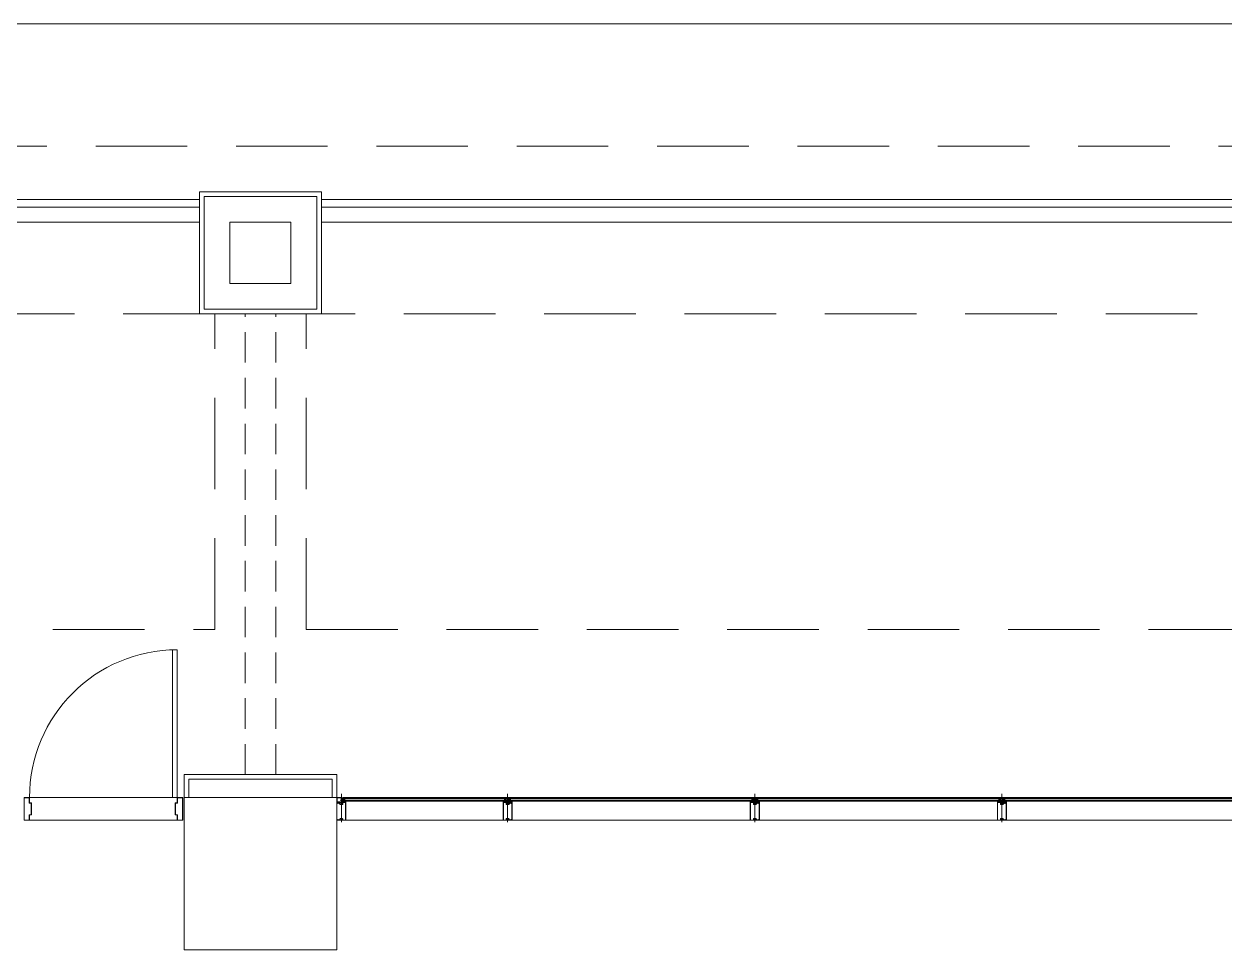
# Model space of a CAD drawing. Header units: millimetres. Extents: x 43806 to 399860, y -65551 to 59129.
# Drawn here: x 71920 to 79786, y 52945 to 59015 of the extents above; entities that cross this region are included whole.
import ezdxf

# ---------------------------------------------------------------- set-up
doc = ezdxf.new("R2010")
doc.units = ezdxf.units.MM
doc.header["$LTSCALE"] = 400
doc.header["$MEASUREMENT"] = 0
doc.linetypes.add('HID', pattern=[2.3, 1.5, -0.8])
doc.linetypes.add('광-XR-PLAN$0$HIDDEN', pattern=[0.375, 0.25, -0.125])
doc.layers.add('A', color=8, linetype='CONTINUOUS', lineweight=0)

msp = doc.modelspace()

# ---------------------------------------------------------------- linework, layer by layer
at = {"layer": 'A', "ltscale": 2}
for p, q in [((81963.3, 59014.6), (48470.1, 59014.6)), ((73070.1, 57714.6), (65770.1, 57714.6)), ((73270.1, 57314.6), (73270.1, 57714.6)), ((73270.1, 57714.6), (73670.1, 57714.6)), ((73670.1, 57714.6), (73670.1, 57314.6)), ((81170.1, 57714.6), (73870.1, 57714.6)), ((73670.1, 57314.6), (73270.1, 57314.6)), ((72970.1, 53944.6), (73970.1, 53944.6)), ((72970.1, 52944.6), (72970.1, 53944.6)), ((73970.1, 53944.6), (73970.1, 52944.6)), ((73970.1, 52944.6), (72970.1, 52944.6))]:
    msp.add_line(p, q, dxfattribs=at)
at = {"layer": 'A', "linetype": 'HID'}
for p, q in [((48470.1, 58214.6), (81961, 58214.6)), ((49570.1, 57114.6), (81835.7, 57114.6)), ((73170.1, 55044.6), (73170.1, 57114.6)), ((73770.1, 55044.6), (73770.1, 57114.6)), ((65670.1, 55044.6), (73170.1, 55044.6)), ((73770.1, 55044.6), (81270.1, 55044.6))]:
    msp.add_line(p, q, dxfattribs=at)
at = {"layer": 'A'}
for p, q in [((73070.1, 57114.6), (73070.1, 57914.6)), ((73070.1, 57914.6), (73870.1, 57914.6)), ((73870.1, 57914.6), (73870.1, 57114.6)), ((73070.1, 57864.6), (65770.1, 57864.6)), ((73070.1, 57814.6), (65770.1, 57814.6)), ((73100.1, 57144.6), (73100.1, 57884.6)), ((73100.1, 57884.6), (73840.1, 57884.6)), ((73840.1, 57884.6), (73840.1, 57144.6)), ((81170.1, 57864.6), (73870.1, 57864.6)), ((81170.1, 57814.6), (73870.1, 57814.6)), ((73870.1, 57114.6), (73070.1, 57114.6)), ((73840.1, 57144.6), (73100.1, 57144.6)), ((72894.1, 53944.6), (72894.1, 54912.6)), ((72894.1, 54912.6), (72924.1, 54912.6)), ((72924.1, 54912.6), (72924.1, 53944.6)), ((72970.1, 53944.6), (72970.1, 54094.6)), ((72970.1, 54094.6), (73970.1, 54094.6)), ((73000.1, 53944.6), (73000.1, 54064.6)), ((73000.1, 54064.6), (73940.1, 54064.6)), ((73940.1, 54064.6), (73940.1, 53944.6)), ((73970.1, 54094.6), (73970.1, 53944.6)), ((74000.1, 53783.4), (74000.1, 53969)), ((75090.1, 53783.4), (75090.1, 53969)), ((76710.1, 53783.4), (76710.1, 53969)), ((78330.1, 53783.4), (78330.1, 53969)), ((71956.1, 53944.6), (71920.1, 53944.6)), ((71920.1, 53944.6), (71920.1, 53794.6)), ((71954.1, 53942.6), (71922.1, 53942.6)), ((71922.1, 53942.6), (71922.1, 53796.6)), ((71954.1, 53907.6), (71954.1, 53942.6)), ((71968.1, 53907.6), (71954.1, 53907.6)), ((71956.1, 53944.6), (72894.1, 53944.6)), ((71956.1, 53909.6), (71956.1, 53944.6)), ((71970.1, 53909.6), (71956.1, 53909.6)), ((71968.1, 53831.6), (71968.1, 53907.6)), ((71970.1, 53829.6), (71970.1, 53909.6)), ((72924.1, 53944.6), (72894.1, 53944.6)), ((72910.1, 53829.6), (72910.1, 53909.6)), ((72910.1, 53909.6), (72924.1, 53909.6)), ((72912.1, 53831.6), (72912.1, 53907.6)), ((72912.1, 53907.6), (72926.1, 53907.6)), ((72924.1, 53909.6), (72924.1, 53944.6)), ((72924.1, 53944.6), (72960.1, 53944.6)), ((72926.1, 53907.6), (72926.1, 53942.6)), ((72926.1, 53942.6), (72958.1, 53942.6)), ((72958.1, 53942.6), (72958.1, 53796.6)), ((72960.1, 53944.6), (72960.1, 53794.6)), ((74003.6, 53944.6), (73970.1, 53944.6)), ((73970.1, 53944.6), (73970.1, 53913.6)), ((73970.1, 53908.1), (73970.1, 53913.6)), ((73970.1, 53913.6), (73996.6, 53913.6)), ((73970.1, 53913.6), (73991.1, 53913.6)), ((73972.1, 53908.1), (73970.1, 53908.1)), ((73970.1, 53796.6), (73970.1, 53908.1)), ((73970.1, 53908.1), (73977.6, 53908.1)), ((73971.6, 53906.6), (73971.6, 53798.1)), ((74001.6, 53942.6), (73972.1, 53942.6)), ((73972.1, 53942.6), (73972.1, 53915.6)), ((73972.1, 53915.6), (73991.1, 53915.6)), ((73972.1, 53910.6), (73972.1, 53908.1)), ((73977.2, 53907.1), (73972.1, 53907.1)), ((73976.6, 53911.6), (73973.1, 53911.6)), ((73979.1, 53905.1), (73977.2, 53907.1)), ((73977.6, 53908.1), (73977.6, 53910.6)), ((73979.1, 53906.6), (73977.6, 53908.1)), ((73977.6, 53908.1), (73979.1, 53906.6)), ((73980.6, 53908.1), (73979.1, 53906.6)), ((73979.1, 53906.6), (73980.6, 53908.1)), ((73980.8, 53906.9), (73979.1, 53905.1)), ((73980.6, 53910.6), (73980.6, 53908.1)), ((73980.6, 53908.1), (73990.6, 53904.4)), ((73989.6, 53903.7), (73980.8, 53906.9)), ((73990.1, 53911.6), (73981.6, 53911.6)), ((73989.6, 53902), (73989.6, 53903.7)), ((73990.6, 53904.4), (73990.6, 53902)), ((73991.1, 53913.6), (73991.1, 53915.6)), ((73991.1, 53900.1), (73991.1, 53910.6)), ((73995.8, 53899.1), (73992.1, 53899.1)), ((74006.8, 53911.6), (73993.3, 53911.6)), ((73993.3, 53911.6), (73993.3, 53901.1)), ((73993.3, 53901.1), (73995.8, 53901.1)), ((73994.8, 53924.9), (73996.8, 53925.9)), ((73996.8, 53923.9), (73994.8, 53924.9)), ((73995.8, 53901.1), (73995.8, 53899.1)), ((74003.6, 53925.9), (73996.8, 53925.9)), ((74003.6, 53923.9), (73996.8, 53923.9)), ((73998.6, 53915.6), (73998.6, 53937.1)), ((74001.6, 53920.4), (74001.6, 53942.6)), ((74001.6, 53937.1), (74001.6, 53915.6)), ((74001.6, 53920.4), (74001.6, 53920.4)), ((74003.6, 53920.4), (74001.6, 53920.4)), ((74003.6, 53920.6), (74003.6, 53944.6)), ((74003.6, 53939.6), (74010.6, 53920.4)), ((74003.6, 53920.6), (74010.6, 53939.6)), ((74003.6, 53920.4), (74003.6, 53939.6)), ((74003.6, 53939.6), (74010.6, 53939.6)), ((74003.6, 53926.7), (74003.6, 53923.2)), ((74010.6, 53920.4), (74003.6, 53920.4)), ((74003.6, 53913.6), (74030.1, 53913.6)), ((74003.9, 53925.1), (74003.8, 53925.1)), ((74003.8, 53925.1), (74003.8, 53925)), ((74003.8, 53925), (74003.8, 53925)), ((74003.8, 53925), (74003.8, 53925)), ((74003.8, 53925), (74003.8, 53925)), ((74003.8, 53925), (74003.8, 53924.9)), ((74003.8, 53924.9), (74003.8, 53924.9)), ((74003.8, 53924.9), (74003.8, 53924.9)), ((74003.8, 53924.9), (74003.8, 53924.8)), ((74003.8, 53924.8), (74003.8, 53924.8)), ((74003.8, 53924.8), (74003.8, 53924.8)), ((74003.8, 53924.8), (74003.9, 53924.8)), ((74004, 53925.2), (74003.9, 53925.2)), ((74003.9, 53925.2), (74003.9, 53925.2)), ((74003.9, 53925.2), (74003.9, 53925.1)), ((74003.9, 53925.1), (74003.9, 53925.1)), ((74003.9, 53925.1), (74003.9, 53925.1)), ((74003.9, 53925.1), (74003.9, 53925.1)), ((74003.9, 53925.1), (74003.9, 53925.1)), ((74003.9, 53925.1), (74003.9, 53925.1)), ((74003.9, 53924.8), (74003.9, 53924.7)), ((74003.9, 53924.7), (74003.9, 53924.7)), ((74003.9, 53924.7), (74003.9, 53924.7)), ((74003.9, 53924.7), (74003.9, 53924.7)), ((74003.9, 53924.7), (74003.9, 53924.7)), ((74003.9, 53924.7), (74003.9, 53924.7)), ((74003.9, 53924.7), (74003.9, 53924.7)), ((74003.9, 53924.7), (74004, 53924.7)), ((74004.1, 53925.2), (74004, 53925.2)), ((74004, 53925.2), (74004, 53925.2)), ((74004, 53925.2), (74004, 53925.2)), ((74004, 53925.2), (74004, 53925.2)), ((74004, 53925.2), (74004, 53925.2)), ((74004, 53925.2), (74004, 53925.2)), ((74004, 53925.2), (74004, 53925.2)), ((74004, 53924.7), (74004, 53924.7)), ((74004, 53924.7), (74004, 53924.7)), ((74004, 53924.7), (74004, 53924.7)), ((74004, 53924.7), (74004, 53924.7)), ((74004, 53924.7), (74004, 53924.7)), ((74004, 53924.7), (74004, 53924.7)), ((74004, 53924.7), (74004.1, 53924.7)), ((74004.2, 53925.2), (74004.1, 53925.2)), ((74004.1, 53925.2), (74004.1, 53925.2)), ((74004.1, 53925.2), (74004.1, 53925.2)), ((74004.1, 53925.2), (74004.1, 53925.2)), ((74004.1, 53925.2), (74004.1, 53925.2)), ((74004.1, 53925.2), (74004.1, 53925.2)), ((74004.1, 53925.2), (74004.1, 53925.2)), ((74004.1, 53924.7), (74004.1, 53924.7)), ((74004.1, 53924.7), (74004.1, 53924.7)), ((74004.1, 53924.7), (74004.1, 53924.7)), ((74004.1, 53924.7), (74004.1, 53924.7)), ((74004.1, 53924.7), (74004.1, 53924.7)), ((74004.1, 53924.7), (74004.1, 53924.7)), ((74004.1, 53924.7), (74004.2, 53924.7)), ((74004.2, 53925.1), (74004.2, 53925.2)), ((74004.2, 53925.2), (74004.2, 53925.2)), ((74004.3, 53925.1), (74004.2, 53925.1)), ((74004.2, 53925.1), (74004.2, 53925.1)), ((74004.2, 53925.1), (74004.2, 53925.1)), ((74004.2, 53925.1), (74004.2, 53925.1)), ((74004.2, 53924.7), (74004.2, 53924.7)), ((74004.2, 53924.7), (74004.2, 53924.7)), ((74004.2, 53924.7), (74004.2, 53924.7)), ((74004.2, 53924.7), (74004.2, 53924.7)), ((74004.2, 53924.7), (74004.2, 53924.7)), ((74004.2, 53924.7), (74004.3, 53924.7)), ((74004.4, 53926), (74004.3, 53926)), ((74004.3, 53926), (74004.3, 53926)), ((74004.3, 53926), (74004.3, 53926)), ((74004.3, 53926), (74004.3, 53925.9)), ((74004.3, 53925.9), (74004.3, 53925.9)), ((74004.3, 53925.9), (74004.3, 53925.9)), ((74004.3, 53925.9), (74004.3, 53925.9)), ((74004.3, 53925.9), (74004.3, 53925.9)), ((74004.3, 53925.9), (74004.3, 53925.9)), ((74004.3, 53925.9), (74004.3, 53925.9)), ((74004.3, 53925.9), (74004.3, 53925.8)), ((74004.3, 53925.8), (74004.3, 53925.8)), ((74004.3, 53925.8), (74004.3, 53925.8)), ((74004.3, 53925.8), (74004.3, 53925.8)), ((74004.3, 53925.8), (74004.3, 53925.8)), ((74004.3, 53925.8), (74004.3, 53925.7)), ((74004.3, 53925.7), (74004.3, 53925.7)), ((74004.3, 53925.7), (74004.3, 53925.7)), ((74004.3, 53925.7), (74004.3, 53925.7)), ((74004.3, 53925.7), (74004.3, 53925.7)), ((74004.3, 53925.7), (74004.3, 53925.7)), ((74004.3, 53925.7), (74004.3, 53925.6)), ((74004.3, 53925.6), (74004.4, 53925.6)), ((74004.4, 53925.2), (74004.3, 53925.2)), ((74004.3, 53925.2), (74004.3, 53925.2)), ((74004.3, 53925.2), (74004.3, 53925.1)), ((74004.3, 53925.1), (74004.3, 53925.1)), ((74004.3, 53925.1), (74004.3, 53925.1)), ((74004.3, 53924.7), (74004.3, 53924.7)), ((74004.3, 53924.7), (74004.3, 53924.7)), ((74004.3, 53924.7), (74004.3, 53924.7)), ((74004.3, 53924.7), (74004.3, 53924.7)), ((74004.3, 53924.7), (74004.4, 53924.7)), ((74004.4, 53924.2), (74004.3, 53924.2)), ((74004.3, 53924.2), (74004.3, 53924.2)), ((74004.3, 53924.2), (74004.3, 53924.2)), ((74004.3, 53924.2), (74004.3, 53924.1)), ((74004.3, 53924.1), (74004.3, 53924.1)), ((74004.3, 53924.1), (74004.3, 53924.1)), ((74004.3, 53924.1), (74004.3, 53924.1)), ((74004.3, 53924.1), (74004.3, 53924.1)), ((74004.3, 53924.1), (74004.3, 53924)), ((74004.3, 53924), (74004.3, 53924)), ((74004.3, 53924), (74004.3, 53924)), ((74004.3, 53924), (74004.3, 53924)), ((74004.3, 53924), (74004.3, 53924)), ((74004.3, 53924), (74004.3, 53924)), ((74004.3, 53924), (74004.3, 53923.9)), ((74004.3, 53923.9), (74004.3, 53923.9)), ((74004.3, 53923.9), (74004.3, 53923.9)), ((74004.3, 53923.9), (74004.3, 53923.9)), ((74004.3, 53923.9), (74004.3, 53923.9)), ((74004.3, 53923.9), (74004.3, 53923.9)), ((74004.3, 53923.9), (74004.3, 53923.9)), ((74004.3, 53923.9), (74004.3, 53923.9)), ((74004.3, 53923.9), (74004.4, 53923.9)), ((74004.3, 53899.1), (74004.3, 53901.1)), ((74004.3, 53901.1), (74006.8, 53901.1)), ((74008.1, 53899.1), (74004.3, 53899.1)), ((74004.5, 53926), (74004.4, 53926)), ((74004.4, 53926), (74004.4, 53926)), ((74004.4, 53926), (74004.4, 53926)), ((74004.4, 53926), (74004.4, 53926)), ((74004.4, 53925.6), (74004.4, 53925.6)), ((74004.4, 53925.6), (74004.4, 53925.6)), ((74004.4, 53925.6), (74004.4, 53925.6)), ((74004.4, 53925.6), (74004.4, 53925.6)), ((74004.4, 53925.6), (74004.4, 53925.5)), ((74004.4, 53925.5), (74004.4, 53925.5)), ((74004.4, 53925.5), (74004.4, 53925.5)), ((74004.4, 53925.5), (74004.4, 53925.5)), ((74004.4, 53925.5), (74004.5, 53925.5)), ((74004.5, 53925.3), (74004.4, 53925.3)), ((74004.4, 53925.3), (74004.4, 53925.2)), ((74004.4, 53925.2), (74004.4, 53925.2)), ((74004.4, 53925.2), (74004.4, 53925.2)), ((74004.4, 53925.2), (74004.4, 53925.2)), ((74004.4, 53925.2), (74004.4, 53925.2)), ((74004.4, 53925.2), (74004.4, 53925.2)), ((74004.4, 53924.7), (74004.4, 53924.7)), ((74004.4, 53924.7), (74004.4, 53924.6)), ((74004.4, 53924.6), (74004.4, 53924.6)), ((74004.4, 53924.6), (74004.4, 53924.6)), ((74004.4, 53924.6), (74004.4, 53924.6)), ((74004.4, 53924.6), (74004.4, 53924.6)), ((74004.4, 53924.6), (74004.5, 53924.6)), ((74004.5, 53924.3), (74004.4, 53924.3)), ((74004.4, 53924.3), (74004.4, 53924.3)), ((74004.4, 53924.3), (74004.4, 53924.3)), ((74004.4, 53924.3), (74004.4, 53924.3)), ((74004.4, 53924.3), (74004.4, 53924.3)), ((74004.4, 53924.3), (74004.4, 53924.3)), ((74004.4, 53924.3), (74004.4, 53924.3)), ((74004.4, 53924.3), (74004.4, 53924.2)), ((74004.4, 53924.2), (74004.4, 53924.2)), ((74004.4, 53923.9), (74004.4, 53923.8)), ((74004.4, 53923.8), (74004.4, 53923.9)), ((74004.4, 53923.9), (74004.4, 53923.9)), ((74004.4, 53923.9), (74004.5, 53923.9)), ((74004.5, 53925.9), (74004.5, 53926)), ((74004.5, 53925.5), (74004.5, 53925.5)), ((74004.5, 53925.5), (74004.5, 53925.5)), ((74004.5, 53925.5), (74004.5, 53925.5)), ((74004.5, 53925.5), (74004.5, 53925.5)), ((74004.5, 53925.5), (74004.5, 53925.4)), ((74004.5, 53925.4), (74004.5, 53925.4)), ((74004.5, 53925.4), (74004.5, 53925.4)), ((74004.5, 53925.4), (74004.5, 53925.4)), ((74004.5, 53925.4), (74004.5, 53925.3)), ((74004.5, 53925.3), (74004.5, 53925.3)), ((74004.5, 53925.3), (74004.5, 53925.3)), ((74004.5, 53925.3), (74004.5, 53925.3)), ((74004.5, 53924.6), (74004.5, 53924.5)), ((74004.5, 53924.5), (74004.5, 53924.5)), ((74004.5, 53924.5), (74004.5, 53924.5)), ((74004.5, 53924.5), (74004.5, 53924.5)), ((74004.5, 53924.5), (74004.5, 53924.4)), ((74004.5, 53924.4), (74004.5, 53924.4)), ((74004.5, 53924.4), (74004.5, 53924.4)), ((74004.5, 53924.4), (74004.5, 53924.4)), ((74004.5, 53924.4), (74004.5, 53924.4)), ((74004.5, 53924.4), (74004.5, 53924.4)), ((74004.5, 53924.4), (74004.5, 53924.3)), ((74004.5, 53924.3), (74004.5, 53924.3)), ((74004.5, 53923.9), (74004.5, 53923.9)), ((74006.8, 53901.1), (74006.8, 53911.6)), ((74009.1, 53910.6), (74009.1, 53900.1)), ((74027.1, 53911.6), (74010.1, 53911.6)), ((74011.6, 53944.6), (74010.6, 53943.6)), ((74010.6, 53939.6), (74010.6, 53943.6)), ((74011.6, 53938.6), (74010.6, 53939.6)), ((74010.6, 53939.6), (74010.6, 53920.4)), ((74010.6, 53925.6), (74011.6, 53926.6)), ((74010.6, 53921.6), (74010.6, 53925.6)), ((74011.6, 53920.6), (74010.6, 53921.6)), ((74011.6, 53944.6), (74021.6, 53944.6)), ((74011.6, 53938.6), (74022.6, 53938.6)), ((74011.6, 53926.6), (74022.6, 53926.6)), ((74011.6, 53913.6), (74011.6, 53920.6)), ((74011.6, 53920.6), (74021.6, 53920.6)), ((74021.6, 53913.6), (74011.6, 53913.6)), ((74019.6, 53938.6), (74016.6, 53937.1)), ((74016.6, 53928.1), (74016.6, 53937.1)), ((74019.6, 53926.6), (74016.6, 53928.1)), ((74019.7, 53938.1), (74017.1, 53936.7)), ((74017.1, 53928.4), (74017.1, 53936.7)), ((74019.7, 53927.1), (74017.1, 53928.4)), ((74019.7, 53938.1), (74022.1, 53938.1)), ((74019.7, 53927.1), (74022.1, 53927.1)), ((79968.6, 53944.6), (74021.6, 53944.6)), ((79968.6, 53920.6), (74021.6, 53920.6)), ((74021.6, 53920.6), (74021.6, 53913.6)), ((74022.1, 53927.1), (74022.1, 53938.1)), ((74022.6, 53929.6), (74022.1, 53929.6)), ((79968.6, 53938.6), (74022.6, 53938.6)), ((74022.6, 53926.6), (74022.6, 53938.6)), ((79968.6, 53926.6), (74022.6, 53926.6)), ((74028.1, 53797.6), (74028.1, 53910.6)), ((74030.1, 53913.6), (74030.1, 53794.6)), ((75081.6, 53944.6), (75060.1, 53944.6)), ((75081.6, 53938.6), (75060.1, 53938.6)), ((75081.6, 53926.6), (75060.1, 53926.6)), ((75081.6, 53920.6), (75060.1, 53920.6)), ((75086.6, 53913.6), (75060.1, 53913.6)), ((75060.1, 53913.6), (75060.1, 53794.6)), ((75062.1, 53797.6), (75062.1, 53910.6)), ((75063.1, 53911.6), (75080.1, 53911.6)), ((75070.6, 53926.6), (75070.6, 53938.6)), ((75070.6, 53929.6), (75071.1, 53929.6)), ((75073.5, 53938.1), (75071.1, 53938.1)), ((75071.1, 53927.1), (75071.1, 53938.1)), ((75073.5, 53927.1), (75071.1, 53927.1)), ((75071.6, 53920.6), (75071.6, 53913.6)), ((75081.6, 53920.6), (75071.6, 53920.6)), ((75071.6, 53913.6), (75081.6, 53913.6)), ((75073.5, 53938.1), (75076.1, 53936.7)), ((75073.5, 53927.1), (75076.1, 53928.4)), ((75073.6, 53938.6), (75076.6, 53937.1)), ((75073.6, 53926.6), (75076.6, 53928.1)), ((75076.1, 53928.4), (75076.1, 53936.7)), ((75076.6, 53928.1), (75076.6, 53937.1)), ((75081.1, 53910.6), (75081.1, 53900.1)), ((75081.6, 53944.6), (75082.6, 53943.6)), ((75081.6, 53938.6), (75082.6, 53939.6)), ((75082.6, 53925.6), (75081.6, 53926.6)), ((75081.6, 53920.6), (75082.6, 53921.6)), ((75081.6, 53913.6), (75081.6, 53920.6)), ((75082.1, 53899.1), (75085.8, 53899.1)), ((75082.6, 53939.6), (75082.6, 53943.6)), ((75082.6, 53921.6), (75082.6, 53925.6)), ((75083.3, 53901.1), (75083.3, 53911.6)), ((75083.3, 53911.6), (75096.8, 53911.6)), ((75085.8, 53901.1), (75083.3, 53901.1)), ((75085.8, 53899.1), (75085.8, 53901.1)), ((75088.6, 53942.1), (75088.6, 53915.6)), ((75091.6, 53915.6), (75091.6, 53942.1)), ((75120.1, 53913.6), (75093.6, 53913.6)), ((75096.8, 53901.1), (75094.3, 53901.1)), ((75094.3, 53901.1), (75094.3, 53899.1)), ((75094.3, 53899.1), (75098.1, 53899.1)), ((75096.8, 53911.6), (75096.8, 53901.1)), ((75098.6, 53944.6), (75097.6, 53943.6)), ((75097.6, 53939.6), (75097.6, 53943.6)), ((75098.6, 53938.6), (75097.6, 53939.6)), ((75097.6, 53925.6), (75098.6, 53926.6)), ((75097.6, 53921.6), (75097.6, 53925.6)), ((75098.6, 53920.6), (75097.6, 53921.6)), ((75098.6, 53944.6), (75120.1, 53944.6)), ((75098.6, 53938.6), (75120.1, 53938.6)), ((75098.6, 53926.6), (75120.1, 53926.6)), ((75098.6, 53920.6), (75120.1, 53920.6)), ((75098.6, 53913.6), (75098.6, 53920.6)), ((75098.6, 53920.6), (75108.6, 53920.6)), ((75108.6, 53913.6), (75098.6, 53913.6)), ((75099.1, 53900.1), (75099.1, 53910.6)), ((75109.6, 53908.1), (75099.6, 53904.4)), ((75099.6, 53904.4), (75099.6, 53902)), ((75100.1, 53911.6), (75108.6, 53911.6)), ((75100.6, 53903.7), (75109.3, 53906.9)), ((75100.6, 53902), (75100.6, 53903.7)), ((75106.6, 53938.6), (75103.6, 53937.1)), ((75103.6, 53928.1), (75103.6, 53937.1)), ((75106.6, 53926.6), (75103.6, 53928.1)), ((75106.7, 53938.1), (75104.1, 53936.7)), ((75104.1, 53928.4), (75104.1, 53936.7)), ((75106.7, 53927.1), (75104.1, 53928.4)), ((75106.7, 53938.1), (75109.1, 53938.1)), ((75106.7, 53927.1), (75109.1, 53927.1)), ((75108.6, 53920.6), (75108.6, 53913.6)), ((75109.1, 53927.1), (75109.1, 53938.1)), ((75109.6, 53929.6), (75109.1, 53929.6)), ((75109.3, 53906.9), (75111.1, 53905.1)), ((75109.6, 53926.6), (75109.6, 53938.6)), ((75109.6, 53910.6), (75109.6, 53908.1)), ((75111.1, 53906.6), (75109.6, 53908.1)), ((75109.6, 53908.1), (75111.1, 53906.6)), ((75112.6, 53908.1), (75111.1, 53906.6)), ((75111.1, 53906.6), (75112.6, 53908.1)), ((75111.1, 53905.1), (75113, 53907.1)), ((75112.6, 53908.1), (75112.6, 53910.6)), ((75120.1, 53908.1), (75112.6, 53908.1)), ((75113, 53907.1), (75118.1, 53907.1)), ((75113.6, 53911.6), (75117.1, 53911.6)), ((75118.1, 53910.6), (75118.1, 53908.1)), ((75118.1, 53908.1), (75120.1, 53908.1)), ((75118.6, 53906.6), (75118.6, 53798.1)), ((75120.1, 53908.1), (75120.1, 53913.6)), ((75120.1, 53796.6), (75120.1, 53908.1)), ((76701.6, 53944.6), (76680.1, 53944.6)), ((76701.6, 53938.6), (76680.1, 53938.6)), ((76701.6, 53926.6), (76680.1, 53926.6)), ((76701.6, 53920.6), (76680.1, 53920.6)), ((76706.6, 53913.6), (76680.1, 53913.6)), ((76680.1, 53913.6), (76680.1, 53794.6)), ((76682.1, 53797.6), (76682.1, 53910.6)), ((76683.1, 53911.6), (76700.1, 53911.6)), ((76690.6, 53926.6), (76690.6, 53938.6)), ((76690.6, 53929.6), (76691.1, 53929.6)), ((76693.5, 53938.1), (76691.1, 53938.1)), ((76691.1, 53927.1), (76691.1, 53938.1)), ((76693.5, 53927.1), (76691.1, 53927.1)), ((76691.6, 53920.6), (76691.6, 53913.6)), ((76701.6, 53920.6), (76691.6, 53920.6)), ((76691.6, 53913.6), (76701.6, 53913.6)), ((76693.5, 53938.1), (76696.1, 53936.7)), ((76693.5, 53927.1), (76696.1, 53928.4)), ((76693.6, 53938.6), (76696.6, 53937.1)), ((76693.6, 53926.6), (76696.6, 53928.1)), ((76696.1, 53928.4), (76696.1, 53936.7)), ((76696.6, 53928.1), (76696.6, 53937.1)), ((76701.1, 53910.6), (76701.1, 53900.1)), ((76701.6, 53944.6), (76702.6, 53943.6)), ((76701.6, 53938.6), (76702.6, 53939.6)), ((76702.6, 53925.6), (76701.6, 53926.6)), ((76701.6, 53920.6), (76702.6, 53921.6)), ((76701.6, 53913.6), (76701.6, 53920.6)), ((76702.1, 53899.1), (76705.8, 53899.1)), ((76702.6, 53939.6), (76702.6, 53943.6)), ((76702.6, 53921.6), (76702.6, 53925.6)), ((76703.3, 53901.1), (76703.3, 53911.6)), ((76703.3, 53911.6), (76716.8, 53911.6)), ((76705.8, 53901.1), (76703.3, 53901.1)), ((76705.8, 53899.1), (76705.8, 53901.1)), ((76708.6, 53942.1), (76708.6, 53915.6)), ((76711.6, 53915.6), (76711.6, 53942.1)), ((76740.1, 53913.6), (76713.6, 53913.6)), ((76716.8, 53901.1), (76714.3, 53901.1)), ((76714.3, 53901.1), (76714.3, 53899.1)), ((76714.3, 53899.1), (76718.1, 53899.1)), ((76716.8, 53911.6), (76716.8, 53901.1)), ((76718.6, 53944.6), (76717.6, 53943.6)), ((76717.6, 53939.6), (76717.6, 53943.6)), ((76718.6, 53938.6), (76717.6, 53939.6)), ((76717.6, 53925.6), (76718.6, 53926.6)), ((76717.6, 53921.6), (76717.6, 53925.6)), ((76718.6, 53920.6), (76717.6, 53921.6)), ((76718.6, 53944.6), (76740.1, 53944.6)), ((76718.6, 53938.6), (76740.1, 53938.6)), ((76718.6, 53926.6), (76740.1, 53926.6)), ((76718.6, 53920.6), (76740.1, 53920.6)), ((76718.6, 53913.6), (76718.6, 53920.6)), ((76718.6, 53920.6), (76728.6, 53920.6)), ((76728.6, 53913.6), (76718.6, 53913.6)), ((76719.1, 53900.1), (76719.1, 53910.6)), ((76729.6, 53908.1), (76719.6, 53904.4)), ((76719.6, 53904.4), (76719.6, 53902)), ((76720.1, 53911.6), (76728.6, 53911.6)), ((76720.6, 53903.7), (76729.3, 53906.9)), ((76720.6, 53902), (76720.6, 53903.7)), ((76726.6, 53938.6), (76723.6, 53937.1)), ((76723.6, 53928.1), (76723.6, 53937.1)), ((76726.6, 53926.6), (76723.6, 53928.1)), ((76726.7, 53938.1), (76724.1, 53936.7)), ((76724.1, 53928.4), (76724.1, 53936.7)), ((76726.7, 53927.1), (76724.1, 53928.4)), ((76726.7, 53938.1), (76729.1, 53938.1)), ((76726.7, 53927.1), (76729.1, 53927.1)), ((76728.6, 53920.6), (76728.6, 53913.6)), ((76729.1, 53927.1), (76729.1, 53938.1)), ((76729.6, 53929.6), (76729.1, 53929.6)), ((76729.3, 53906.9), (76731.1, 53905.1)), ((76729.6, 53926.6), (76729.6, 53938.6)), ((76729.6, 53910.6), (76729.6, 53908.1)), ((76731.1, 53906.6), (76729.6, 53908.1)), ((76729.6, 53908.1), (76731.1, 53906.6)), ((76732.6, 53908.1), (76731.1, 53906.6)), ((76731.1, 53906.6), (76732.6, 53908.1)), ((76731.1, 53905.1), (76733, 53907.1)), ((76732.6, 53908.1), (76732.6, 53910.6)), ((76740.1, 53908.1), (76732.6, 53908.1)), ((76733, 53907.1), (76738.1, 53907.1)), ((76733.6, 53911.6), (76737.1, 53911.6)), ((76738.1, 53910.6), (76738.1, 53908.1)), ((76738.1, 53908.1), (76740.1, 53908.1)), ((76738.6, 53906.6), (76738.6, 53798.1)), ((76740.1, 53908.1), (76740.1, 53913.6)), ((76740.1, 53796.6), (76740.1, 53908.1)), ((78321.6, 53944.6), (78300.1, 53944.6)), ((78321.6, 53938.6), (78300.1, 53938.6)), ((78321.6, 53926.6), (78300.1, 53926.6)), ((78321.6, 53920.6), (78300.1, 53920.6)), ((78326.6, 53913.6), (78300.1, 53913.6)), ((78300.1, 53913.6), (78300.1, 53794.6)), ((78302.1, 53797.6), (78302.1, 53910.6)), ((78303.1, 53911.6), (78320.1, 53911.6)), ((78310.6, 53926.6), (78310.6, 53938.6)), ((78310.6, 53929.6), (78311.1, 53929.6)), ((78313.5, 53938.1), (78311.1, 53938.1)), ((78311.1, 53927.1), (78311.1, 53938.1)), ((78313.5, 53927.1), (78311.1, 53927.1)), ((78311.6, 53920.6), (78311.6, 53913.6)), ((78321.6, 53920.6), (78311.6, 53920.6)), ((78311.6, 53913.6), (78321.6, 53913.6)), ((78313.5, 53938.1), (78316.1, 53936.7)), ((78313.5, 53927.1), (78316.1, 53928.4)), ((78313.6, 53938.6), (78316.6, 53937.1)), ((78313.6, 53926.6), (78316.6, 53928.1)), ((78316.1, 53928.4), (78316.1, 53936.7)), ((78316.6, 53928.1), (78316.6, 53937.1)), ((78321.1, 53910.6), (78321.1, 53900.1)), ((78321.6, 53944.6), (78322.6, 53943.6)), ((78321.6, 53938.6), (78322.6, 53939.6)), ((78322.6, 53925.6), (78321.6, 53926.6)), ((78321.6, 53920.6), (78322.6, 53921.6)), ((78321.6, 53913.6), (78321.6, 53920.6)), ((78322.1, 53899.1), (78325.8, 53899.1)), ((78322.6, 53939.6), (78322.6, 53943.6)), ((78322.6, 53921.6), (78322.6, 53925.6)), ((78323.3, 53901.1), (78323.3, 53911.6)), ((78323.3, 53911.6), (78336.8, 53911.6)), ((78325.8, 53901.1), (78323.3, 53901.1)), ((78325.8, 53899.1), (78325.8, 53901.1)), ((78328.6, 53942.1), (78328.6, 53915.6)), ((78331.6, 53915.6), (78331.6, 53942.1)), ((78360.1, 53913.6), (78333.6, 53913.6)), ((78336.8, 53901.1), (78334.3, 53901.1)), ((78334.3, 53901.1), (78334.3, 53899.1)), ((78334.3, 53899.1), (78338.1, 53899.1)), ((78336.8, 53911.6), (78336.8, 53901.1)), ((78338.6, 53944.6), (78337.6, 53943.6)), ((78337.6, 53939.6), (78337.6, 53943.6)), ((78338.6, 53938.6), (78337.6, 53939.6)), ((78337.6, 53925.6), (78338.6, 53926.6)), ((78337.6, 53921.6), (78337.6, 53925.6)), ((78338.6, 53920.6), (78337.6, 53921.6)), ((78338.6, 53944.6), (78360.1, 53944.6)), ((78338.6, 53938.6), (78360.1, 53938.6)), ((78338.6, 53926.6), (78360.1, 53926.6)), ((78338.6, 53920.6), (78360.1, 53920.6)), ((78338.6, 53913.6), (78338.6, 53920.6)), ((78338.6, 53920.6), (78348.6, 53920.6)), ((78348.6, 53913.6), (78338.6, 53913.6)), ((78339.1, 53900.1), (78339.1, 53910.6)), ((78349.6, 53908.1), (78339.6, 53904.4)), ((78339.6, 53904.4), (78339.6, 53902)), ((78340.1, 53911.6), (78348.6, 53911.6)), ((78340.6, 53903.7), (78349.3, 53906.9)), ((78340.6, 53902), (78340.6, 53903.7)), ((78346.6, 53938.6), (78343.6, 53937.1)), ((78343.6, 53928.1), (78343.6, 53937.1)), ((78346.6, 53926.6), (78343.6, 53928.1)), ((78346.7, 53938.1), (78344.1, 53936.7)), ((78344.1, 53928.4), (78344.1, 53936.7)), ((78346.7, 53927.1), (78344.1, 53928.4)), ((78346.7, 53938.1), (78349.1, 53938.1)), ((78346.7, 53927.1), (78349.1, 53927.1)), ((78348.6, 53920.6), (78348.6, 53913.6)), ((78349.1, 53927.1), (78349.1, 53938.1)), ((78349.6, 53929.6), (78349.1, 53929.6)), ((78349.3, 53906.9), (78351.1, 53905.1)), ((78349.6, 53926.6), (78349.6, 53938.6)), ((78349.6, 53910.6), (78349.6, 53908.1)), ((78351.1, 53906.6), (78349.6, 53908.1)), ((78349.6, 53908.1), (78351.1, 53906.6)), ((78352.6, 53908.1), (78351.1, 53906.6)), ((78351.1, 53906.6), (78352.6, 53908.1)), ((78351.1, 53905.1), (78353, 53907.1)), ((78352.6, 53908.1), (78352.6, 53910.6)), ((78360.1, 53908.1), (78352.6, 53908.1)), ((78353, 53907.1), (78358.1, 53907.1)), ((78353.6, 53911.6), (78357.1, 53911.6)), ((78358.1, 53910.6), (78358.1, 53908.1)), ((78358.1, 53908.1), (78360.1, 53908.1)), ((78358.6, 53906.6), (78358.6, 53798.1)), ((78360.1, 53908.1), (78360.1, 53913.6)), ((78360.1, 53796.6), (78360.1, 53908.1)), ((71954.1, 53796.6), (71954.1, 53831.6)), ((71954.1, 53831.6), (71968.1, 53831.6)), ((71956.1, 53794.6), (71956.1, 53829.6)), ((71956.1, 53829.6), (71970.1, 53829.6)), ((72924.1, 53829.6), (72910.1, 53829.6)), ((72926.1, 53831.6), (72912.1, 53831.6)), ((72924.1, 53794.6), (72924.1, 53829.6)), ((72926.1, 53796.6), (72926.1, 53831.6)), ((73980.8, 53797.7), (73989.6, 53800.9)), ((73989.6, 53800.9), (73989.6, 53802.7)), ((73990.1, 53803.2), (73990.1, 53803.2)), ((73990.6, 53802.7), (73990.6, 53800.2)), ((73991.1, 53797.6), (73991.1, 53804.6)), ((73992.1, 53805.6), (73995.8, 53805.6)), ((73995.8, 53803.6), (73993.3, 53803.6)), ((73993.3, 53803.6), (73993.3, 53796.6)), ((73995.8, 53805.6), (73995.8, 53803.6)), ((74004.3, 53803.6), (74004.3, 53805.6)), ((74004.3, 53805.6), (74008.1, 53805.6)), ((74006.8, 53803.6), (74004.3, 53803.6)), ((74006.8, 53796.6), (74006.8, 53803.6)), ((74009.1, 53804.6), (74009.1, 53797.6)), ((75081.1, 53804.6), (75081.1, 53797.6)), ((75085.8, 53805.6), (75082.1, 53805.6)), ((75083.3, 53796.6), (75083.3, 53803.6)), ((75083.3, 53803.6), (75085.8, 53803.6)), ((75085.8, 53803.6), (75085.8, 53805.6)), ((75098.1, 53805.6), (75094.3, 53805.6)), ((75094.3, 53805.6), (75094.3, 53803.6)), ((75094.3, 53803.6), (75096.8, 53803.6)), ((75096.8, 53803.6), (75096.8, 53796.6)), ((75099.1, 53797.6), (75099.1, 53804.6)), ((75099.6, 53802.7), (75099.6, 53800.2)), ((75100.1, 53803.2), (75100.1, 53803.2)), ((75100.6, 53800.9), (75100.6, 53802.7)), ((75109.3, 53797.7), (75100.6, 53800.9)), ((76701.1, 53804.6), (76701.1, 53797.6)), ((76705.8, 53805.6), (76702.1, 53805.6)), ((76703.3, 53796.6), (76703.3, 53803.6)), ((76703.3, 53803.6), (76705.8, 53803.6)), ((76705.8, 53803.6), (76705.8, 53805.6)), ((76718.1, 53805.6), (76714.3, 53805.6)), ((76714.3, 53805.6), (76714.3, 53803.6)), ((76714.3, 53803.6), (76716.8, 53803.6)), ((76716.8, 53803.6), (76716.8, 53796.6)), ((76719.1, 53797.6), (76719.1, 53804.6)), ((76719.6, 53802.7), (76719.6, 53800.2)), ((76720.1, 53803.2), (76720.1, 53803.2)), ((76720.6, 53800.9), (76720.6, 53802.7)), ((76729.3, 53797.7), (76720.6, 53800.9)), ((78321.1, 53804.6), (78321.1, 53797.6)), ((78325.8, 53805.6), (78322.1, 53805.6)), ((78323.3, 53796.6), (78323.3, 53803.6)), ((78323.3, 53803.6), (78325.8, 53803.6)), ((78325.8, 53803.6), (78325.8, 53805.6)), ((78338.1, 53805.6), (78334.3, 53805.6)), ((78334.3, 53805.6), (78334.3, 53803.6)), ((78334.3, 53803.6), (78336.8, 53803.6)), ((78336.8, 53803.6), (78336.8, 53796.6)), ((78339.1, 53797.6), (78339.1, 53804.6)), ((78339.6, 53802.7), (78339.6, 53800.2)), ((78340.1, 53803.2), (78340.1, 53803.2)), ((78340.6, 53800.9), (78340.6, 53802.7)), ((78349.3, 53797.7), (78340.6, 53800.9)), ((71920.1, 53794.6), (71956.1, 53794.6)), ((71922.1, 53796.6), (71954.1, 53796.6)), ((71956.1, 53794.6), (72924.1, 53794.6)), ((72960.1, 53794.6), (72924.1, 53794.6)), ((72958.1, 53796.6), (72926.1, 53796.6)), ((73970.1, 53794.6), (73970.1, 53796.6)), ((73970.1, 53796.6), (73977.6, 53796.6)), ((73977.6, 53796.6), (73970.1, 53796.6)), ((74030.1, 53794.6), (73970.1, 53794.6)), ((73972.1, 53797.6), (73977.2, 53797.6)), ((73977.2, 53797.6), (73979.1, 53799.5)), ((73977.6, 53796.6), (73979.1, 53798.1)), ((73979.1, 53798.1), (73977.6, 53796.6)), ((73979.1, 53799.5), (73980.8, 53797.7)), ((73979.1, 53798.1), (73980.6, 53796.6)), ((73980.6, 53796.6), (73979.1, 53798.1)), ((73990.6, 53800.2), (73980.6, 53796.6)), ((73980.6, 53796.6), (73990.1, 53796.6)), ((73993.3, 53796.6), (74006.8, 53796.6)), ((74010.1, 53796.6), (74027.1, 53796.6)), ((79960.1, 53794.6), (74030.1, 53794.6)), ((75060.1, 53794.6), (75120.1, 53794.6)), ((75080.1, 53796.6), (75063.1, 53796.6)), ((75096.8, 53796.6), (75083.3, 53796.6)), ((75099.6, 53800.2), (75109.6, 53796.6)), ((75109.6, 53796.6), (75100.1, 53796.6)), ((75111.1, 53799.5), (75109.3, 53797.7)), ((75109.6, 53796.6), (75111.1, 53798.1)), ((75111.1, 53798.1), (75109.6, 53796.6)), ((75113, 53797.6), (75111.1, 53799.5)), ((75111.1, 53798.1), (75112.6, 53796.6)), ((75112.6, 53796.6), (75111.1, 53798.1)), ((75112.6, 53796.6), (75120.1, 53796.6)), ((75120.1, 53796.6), (75112.6, 53796.6)), ((75118.1, 53797.6), (75113, 53797.6)), ((75120.1, 53794.6), (75120.1, 53796.6)), ((76680.1, 53794.6), (76740.1, 53794.6)), ((76700.1, 53796.6), (76683.1, 53796.6)), ((76716.8, 53796.6), (76703.3, 53796.6)), ((76719.6, 53800.2), (76729.6, 53796.6)), ((76729.6, 53796.6), (76720.1, 53796.6)), ((76731.1, 53799.5), (76729.3, 53797.7)), ((76729.6, 53796.6), (76731.1, 53798.1)), ((76731.1, 53798.1), (76729.6, 53796.6)), ((76733, 53797.6), (76731.1, 53799.5)), ((76731.1, 53798.1), (76732.6, 53796.6)), ((76732.6, 53796.6), (76731.1, 53798.1)), ((76732.6, 53796.6), (76740.1, 53796.6)), ((76740.1, 53796.6), (76732.6, 53796.6)), ((76738.1, 53797.6), (76733, 53797.6)), ((76740.1, 53794.6), (76740.1, 53796.6)), ((78300.1, 53794.6), (78360.1, 53794.6)), ((78320.1, 53796.6), (78303.1, 53796.6)), ((78336.8, 53796.6), (78323.3, 53796.6)), ((78339.6, 53800.2), (78349.6, 53796.6)), ((78349.6, 53796.6), (78340.1, 53796.6)), ((78351.1, 53799.5), (78349.3, 53797.7)), ((78349.6, 53796.6), (78351.1, 53798.1)), ((78351.1, 53798.1), (78349.6, 53796.6)), ((78353, 53797.6), (78351.1, 53799.5)), ((78351.1, 53798.1), (78352.6, 53796.6)), ((78352.6, 53796.6), (78351.1, 53798.1)), ((78352.6, 53796.6), (78360.1, 53796.6)), ((78360.1, 53796.6), (78352.6, 53796.6)), ((78358.1, 53797.6), (78353, 53797.6)), ((78360.1, 53794.6), (78360.1, 53796.6))]:
    msp.add_line(p, q, dxfattribs=at)
at = {"layer": 'A', "linetype": '광-XR-PLAN$0$HIDDEN', "ltscale": 2}
for p, q in [((73370.1, 54094.6), (73370.1, 57114.6)), ((73570.1, 54094.6), (73570.1, 57114.6))]:
    msp.add_line(p, q, dxfattribs=at)
at = {"layer": 'A'}
for centre in [(75085.6, 53924), (75094.6, 53924), (76705.6, 53924), (76714.6, 53924), (78325.6, 53924), (78334.6, 53924)]:
    msp.add_circle(centre, 3, dxfattribs=at)
for centre, radius, start, end in [((72924.1, 53944.6), 968, 90, 180), ((73972.1, 53906.6), 0.5, 90, 180), ((73973.1, 53910.6), 1, 90, 180), ((73976.6, 53910.6), 1, 360, 90), ((73981.6, 53910.6), 1, 90, 180), ((73990.1, 53902), 0.5, 180, 270), ((73990.1, 53910.6), 1, 360, 90), ((73990.1, 53902), 0.5, 270, 0), ((73992.1, 53900.1), 1, 180, 270), ((73996.6, 53915.6), 2, 270, 360), ((74000.1, 53937.1), 1.5, 90, 180), ((74000.1, 53937.1), 1.5, 360, 90), ((74003.6, 53915.6), 2, 180, 270), ((74003, 53924.9), 1.85, 288.92464, 71.07536), ((74008.1, 53900.1), 1, 270, 0), ((74010.1, 53910.6), 1, 90, 180), ((73986.6, 53932.6), 25, 343.7398, 16.2602), ((74027.1, 53910.6), 1, 360, 90), ((74037.8, 53915.4), 7.98, 140.02366, 193.59407), ((75052.3, 53915.4), 7.98, 346.40593, 39.97634), ((75063.1, 53910.6), 1, 90, 180), ((75080.1, 53910.6), 1, 360, 90), ((75082.1, 53900.1), 1, 180, 270), ((75090.1, 53980.2), 36.6, 256.58033, 283.41967), ((75106.6, 53932.6), 25, 163.7398, 196.2602), ((75086.6, 53915.6), 2, 270, 0), ((75090.1, 53942.1), 1.5, 90, 180), ((75090.1, 53942.1), 1.5, 0, 90), ((75093.6, 53915.6), 2, 180, 270), ((75073.6, 53932.6), 25, 343.7398, 16.2602), ((75098.1, 53900.1), 1, 270, 360), ((75100.1, 53910.6), 1, 90, 180), ((75100.1, 53902), 0.5, 180, 270), ((75100.1, 53902), 0.5, 270, 0), ((75108.6, 53910.6), 1, 0, 90), ((75113.6, 53910.6), 1, 90, 180), ((75117.1, 53910.6), 1, 0, 90), ((75118.1, 53906.6), 0.5, 0, 90), ((75127.8, 53915.4), 7.98, 140.02366, 193.59407), ((76672.3, 53915.4), 7.98, 346.40593, 39.97634), ((76683.1, 53910.6), 1, 90, 180), ((76700.1, 53910.6), 1, 360, 90), ((76702.1, 53900.1), 1, 180, 270), ((76710.1, 53980.2), 36.6, 256.58033, 283.41967), ((76726.6, 53932.6), 25, 163.7398, 196.2602), ((76706.6, 53915.6), 2, 270, 0), ((76710.1, 53942.1), 1.5, 90, 180), ((76710.1, 53942.1), 1.5, 0, 90), ((76713.6, 53915.6), 2, 180, 270), ((76693.6, 53932.6), 25, 343.7398, 16.2602), ((76718.1, 53900.1), 1, 270, 360), ((76720.1, 53910.6), 1, 90, 180), ((76720.1, 53902), 0.5, 180, 270), ((76720.1, 53902), 0.5, 270, 0), ((76728.6, 53910.6), 1, 0, 90), ((76733.6, 53910.6), 1, 90, 180), ((76737.1, 53910.6), 1, 0, 90), ((76738.1, 53906.6), 0.5, 0, 90), ((76747.8, 53915.4), 7.98, 140.02366, 193.59407), ((78292.3, 53915.4), 7.98, 346.40593, 39.97634), ((78303.1, 53910.6), 1, 90, 180), ((78320.1, 53910.6), 1, 360, 90), ((78322.1, 53900.1), 1, 180, 270), ((78330.1, 53980.2), 36.6, 256.58033, 283.41967), ((78346.6, 53932.6), 25, 163.7398, 196.2602), ((78326.6, 53915.6), 2, 270, 0), ((78330.1, 53942.1), 1.5, 90, 180), ((78330.1, 53942.1), 1.5, 0, 90), ((78333.6, 53915.6), 2, 180, 270), ((78313.6, 53932.6), 25, 343.7398, 16.2602), ((78338.1, 53900.1), 1, 270, 360), ((78340.1, 53910.6), 1, 90, 180), ((78340.1, 53902), 0.5, 180, 270), ((78340.1, 53902), 0.5, 270, 0), ((78348.6, 53910.6), 1, 0, 90), ((78353.6, 53910.6), 1, 90, 180), ((78357.1, 53910.6), 1, 0, 90), ((78358.1, 53906.6), 0.5, 0, 90), ((78367.8, 53915.4), 7.98, 140.02366, 193.59407), ((73990.1, 53802.7), 0.5, 90, 180), ((73990.1, 53802.7), 0.5, 360, 90), ((73992.1, 53804.6), 1, 90, 180), ((74008.1, 53804.6), 1, 0, 90), ((75082.1, 53804.6), 1, 90, 180), ((75098.1, 53804.6), 1, 0, 90), ((75100.1, 53802.7), 0.5, 90, 180), ((75100.1, 53802.7), 0.5, 360, 90), ((76702.1, 53804.6), 1, 90, 180), ((76718.1, 53804.6), 1, 0, 90), ((76720.1, 53802.7), 0.5, 90, 180), ((76720.1, 53802.7), 0.5, 360, 90), ((78322.1, 53804.6), 1, 90, 180), ((78338.1, 53804.6), 1, 0, 90), ((78340.1, 53802.7), 0.5, 90, 180), ((78340.1, 53802.7), 0.5, 360, 90), ((73972.1, 53798.1), 0.5, 180, 270), ((73990.1, 53797.6), 1, 270, 0), ((74010.1, 53797.6), 1, 180, 270), ((74027.1, 53797.6), 1, 270, 0), ((75063.1, 53797.6), 1, 180, 270), ((75080.1, 53797.6), 1, 270, 0), ((75100.1, 53797.6), 1, 180, 270), ((75118.1, 53798.1), 0.5, 270, 0), ((76683.1, 53797.6), 1, 180, 270), ((76700.1, 53797.6), 1, 270, 0), ((76720.1, 53797.6), 1, 180, 270), ((76738.1, 53798.1), 0.5, 270, 0), ((78303.1, 53797.6), 1, 180, 270), ((78320.1, 53797.6), 1, 270, 0), ((78340.1, 53797.6), 1, 180, 270), ((78358.1, 53798.1), 0.5, 270, 0)]:
    msp.add_arc(centre, radius, start, end, dxfattribs=at)

doc.saveas('drawing.dxf')
